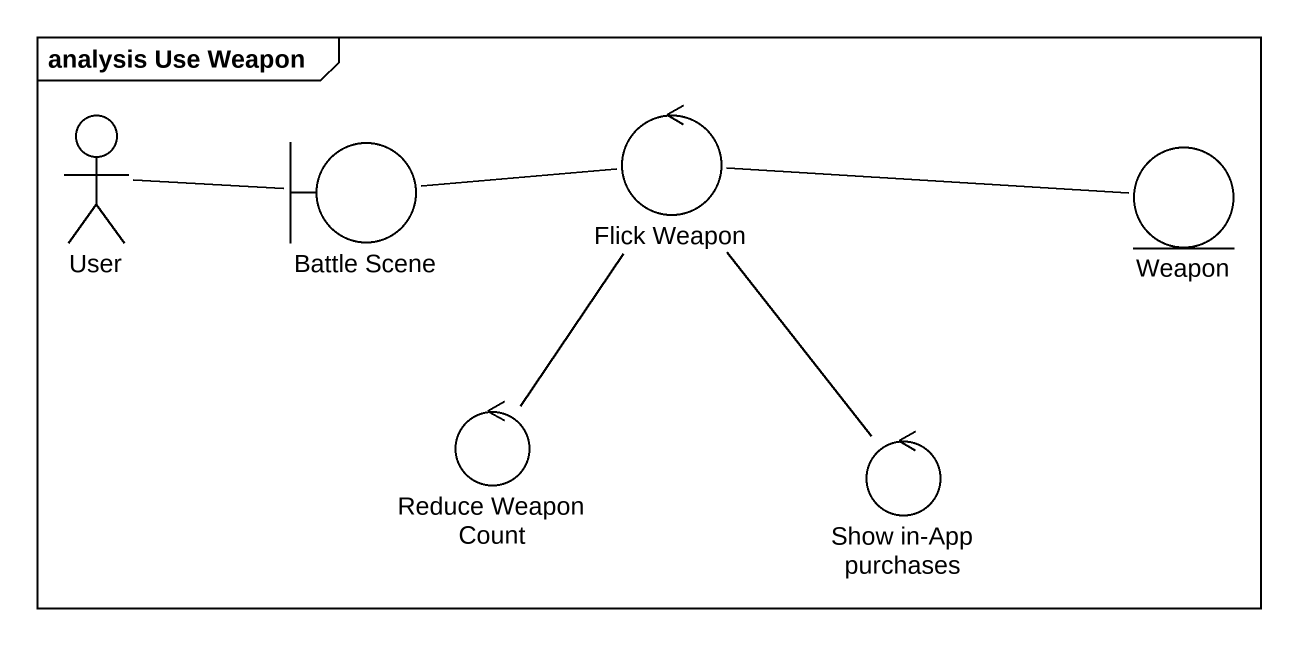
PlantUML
@startuml
mainframe analysis Use Weapon
actor User
boundary "Battle Scene" as Battle_Scene
control "Flick Weapon" as Flick_Weapon
entity Weapon
control "Reduce Weapon Count" as Reduce_Weapon_Count
control "Show in-App purchases" as Show_in_App_purchases
User -right- Battle_Scene
Battle_Scene -right- Flick_Weapon
Flick_Weapon -right- Weapon
Flick_Weapon -- Reduce_Weapon_Count
Flick_Weapon -- Show_in_App_purchases
@enduml
